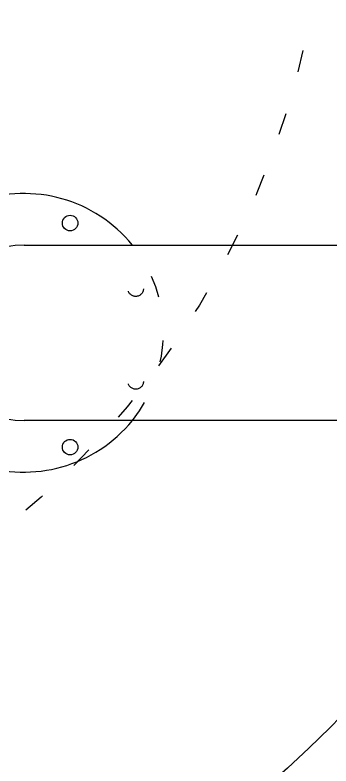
# Model space of a CAD drawing. Extents: x 0 to 216, y -5 to 280.
# Drawn here: x 132.38 to 136.9, y 183.47 to 194.22 of the extents above; entities that cross this region are included whole.
import ezdxf

# ---------------------------------------------------------------- set-up
doc = ezdxf.new("R2010")
doc.units = 0
doc.header["$LTSCALE"] = 10
doc.header["$MEASUREMENT"] = 0
doc.linetypes.add('SHORT_DASH', pattern=[0.125, 0.03125, -0.0625, 0.03125])
doc.layers.add('CADdetails-9-EXTRAFINE', color=9, linetype='CONTINUOUS')

msp = doc.modelspace()

# ---------------------------------------------------------------- linework, layer by layer
at = {"layer": 'CADdetails-9-EXTRAFINE', "linetype": 'Continuous'}
for p, q in [((132.506, 190.924), (136.984, 190.924)), ((136.984, 188.413), (132.506, 188.413))]:
    msp.add_line(p, q, dxfattribs=at)
msp.add_lwpolyline([(127.142, 191.235, 0), (127.143, 191.286, -0.000148)], format="xyb", dxfattribs=at)
for centre, radius in [((124.406, 196.499), 18.536), ((124.406, 196.499), 17.65), ((133.164, 191.239), 0.111), ((133.164, 188.032), 0.111)]:
    msp.add_circle(centre, radius, dxfattribs=at)
at = {"layer": 'CADdetails-9-EXTRAFINE', "linetype": 'SHORT_DASH'}
for centre, radius in [((124.406, 196.499), 18.314), ((124.406, 196.499), 12.406), ((134.103, 190.3), 0.111), ((134.103, 188.972), 0.111)]:
    msp.add_circle(centre, radius, dxfattribs=at)
at = {"layer": 'CADdetails-9-EXTRAFINE', "linetype": 'Continuous'}
for radius, start, end in [(1.994, 39.0228, 320.9772), (1.255, 90, 270)]:
    msp.add_arc((132.506, 189.668), radius, start, end, dxfattribs=at)
at = {"layer": 'CADdetails-9-EXTRAFINE', "linetype": 'SHORT_DASH'}
msp.add_arc((132.506, 189.668), 1.994, 320.9772, 39.0228, dxfattribs=at)

doc.saveas('drawing.dxf')
